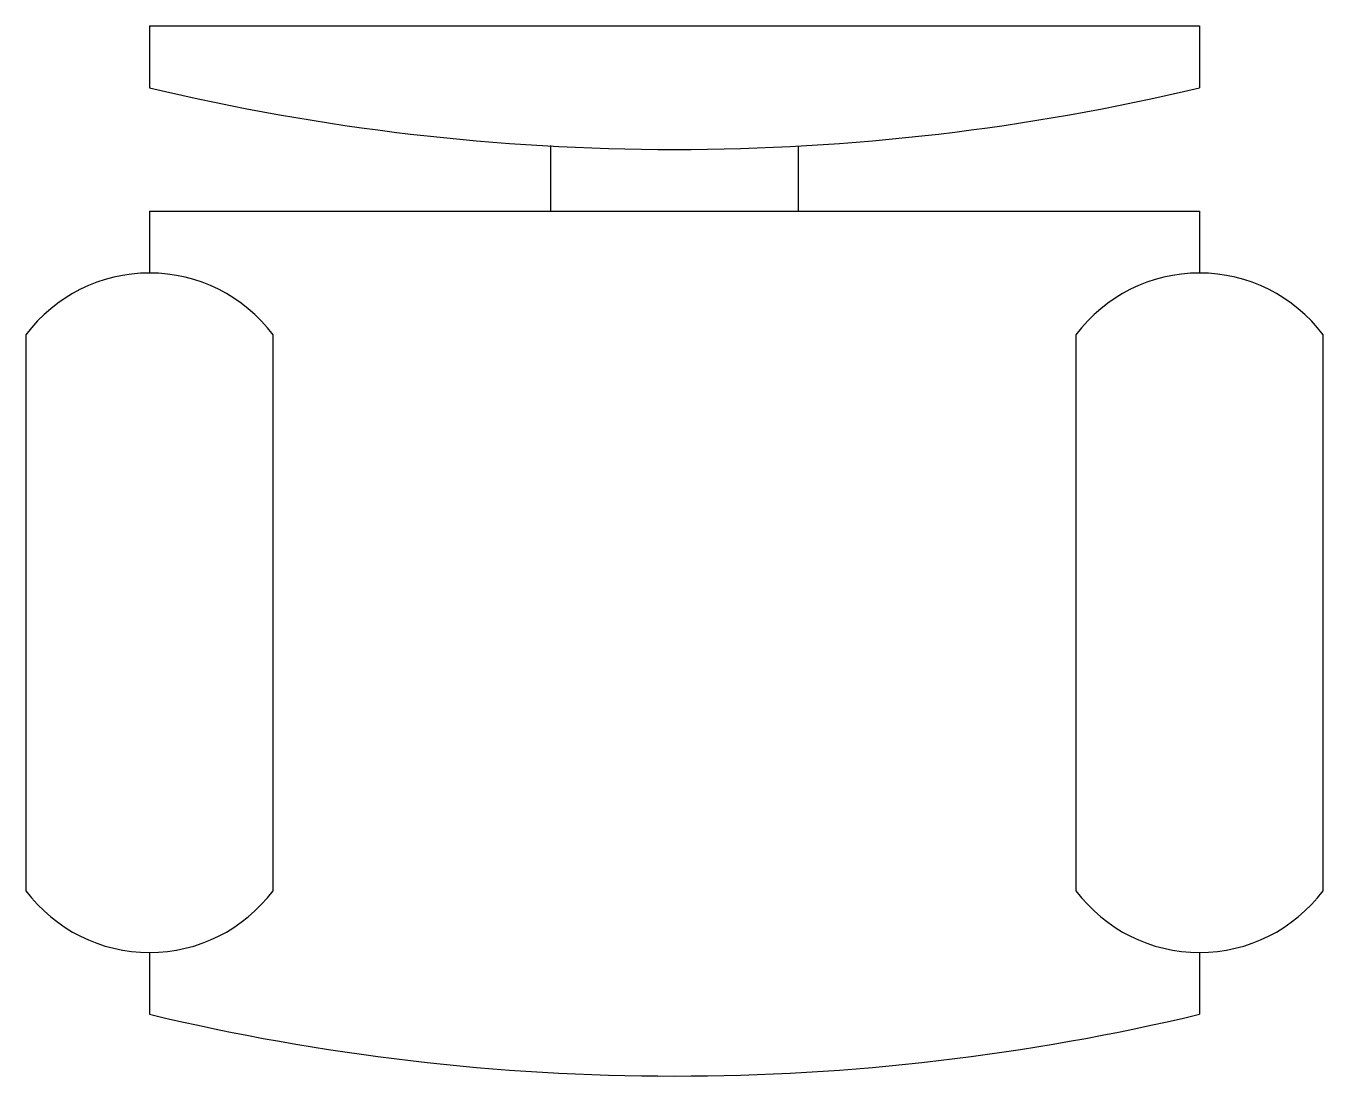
# Model space of a CAD drawing. Extents: x -10.5 to 10.5, y -17 to 0.
import ezdxf

# ---------------------------------------------------------------- set-up
doc = ezdxf.new("R2010")
doc.units = 0
doc.header["$MEASUREMENT"] = 0
doc.layers.get('0').update_dxf_attribs({"linetype": 'CONTINUOUS'})

msp = doc.modelspace()

# ---------------------------------------------------------------- linework, layer by layer
at = {"linetype": 'CONTINUOUS'}
for p, q in [((-8.5, 0), (-8.5, -1)), ((-8.5, 0), (8.5, 0)), ((8.5, 0), (8.5, -1)), ((-2, -3), (-2, -1.9355)), ((2, -1.9576), (2, -3)), ((-8.5, -3), (-8.5, -4)), ((-8.5, -3), (8.5, -3)), ((8.5, -3), (8.5, -4)), ((-10.5, -5), (-10.5, -14)), ((-6.5, -14), (-6.5, -5)), ((6.5, -5), (6.5, -14)), ((10.5, -14), (10.5, -5)), ((-8.5, -15), (-8.5, -16)), ((8.5, -15), (8.5, -16))]:
    msp.add_line(p, q, dxfattribs=at)
for centre, radius, start, end in [((0, 34.625), 36.625, 256.5803, 283.4197), ((-8.5, -6.5), 2.5, 36.8699, 143.1301), ((8.5, -6.5), 2.5, 36.8699, 143.1301), ((-8.5, -12.5), 2.5, 216.8699, 323.1301), ((8.5, -12.5), 2.5, 216.8699, 323.1301), ((0, 19.625), 36.625, 256.5803, 283.4197)]:
    msp.add_arc(centre, radius, start, end, dxfattribs=at)

doc.saveas('drawing.dxf')
